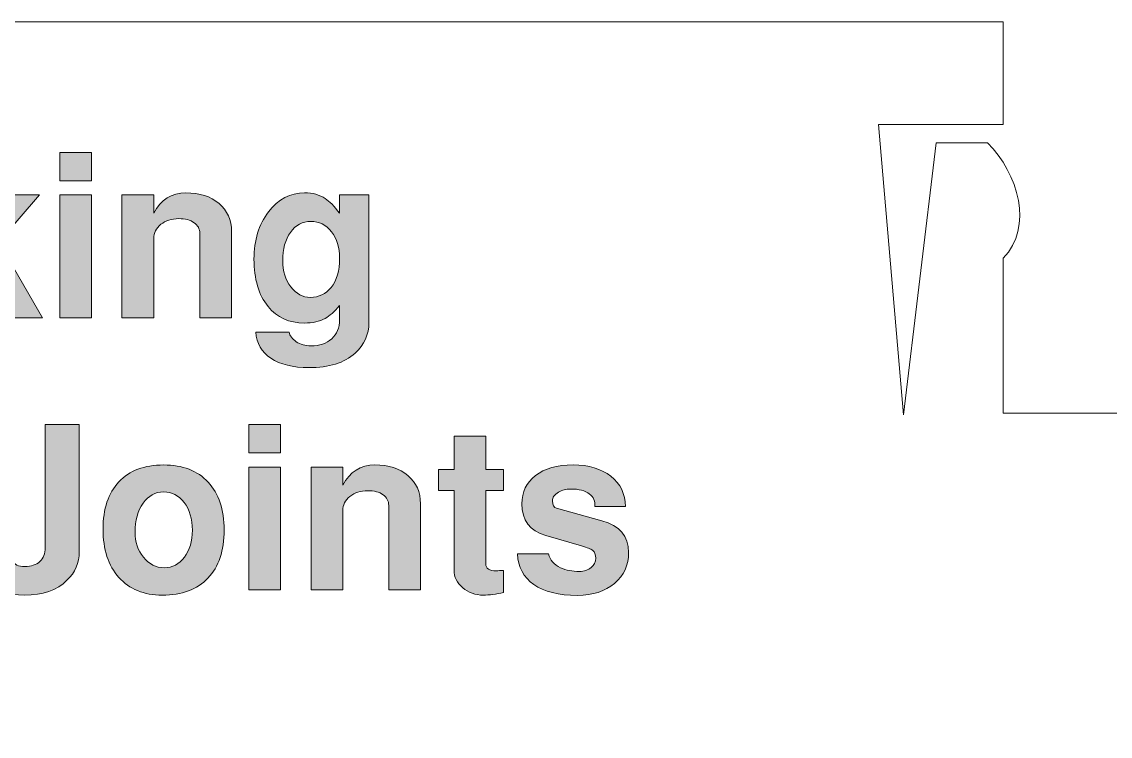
# Model space of a CAD drawing. Header units: inches. Extents: x 2 to 12.3, y -3 to -0.4.
# Drawn here: x 9.31 to 10.31, y -2.357 to -1.7 of the extents above; entities that cross this region are included whole.
import ezdxf

# ---------------------------------------------------------------- set-up
doc = ezdxf.new("R2010")
doc.units = ezdxf.units.IN
doc.header["$MEASUREMENT"] = 0
doc.layers.add('Layer 1', color=7, linetype='Continuous')

# ---------------------------------------------------------------- blocks, each defined once
blk = doc.blocks.new('block 3')
at = {"layer": 'Layer 1', "color": 7, "lineweight": 5, "true_color": 0xffffff}
for points in [[(10.1203, -2.0613), (10.0972, -1.7945), (10.2118, -1.7945), (10.2118, -1.7001), (8.3102, -1.7001), (8.3102, -3.013), (10.2118, -3.013), (10.2118, -2.6518), (10.4086, -2.6518), (10.4086, -3.013), (12.3102, -3.013), (12.3102, -1.7001), (10.4083, -1.7001), (10.408, -1.7945), (10.5244, -1.7945), (10.5006, -2.0613)], [(10.1975, -1.8112), (10.1504, -1.8112), (10.1203, -2.0613)], [(10.2118, -2.0596), (10.2118, -1.9172)], [(10.4086, -2.0596), (10.2118, -2.0596)]]:
    blk.add_lwpolyline(points, dxfattribs=at)
blk.add_open_spline([(10.2118, -1.9172), (10.2399, -1.889), (10.2257, -1.8394), (10.1975, -1.8112)], degree=3, dxfattribs=at)
blk = doc.blocks.new('block 31')
at = {"layer": 'Layer 1', "true_color": 0xed1f24}
h = blk.add_hatch(color=240, dxfattribs=at)
h.dxf.hatch_style = 2
h.paths.add_polyline_path([(9.3293, -1.9721), (9.2951, -1.9721), (9.2689, -1.924), (9.2566, -1.9367), (9.2566, -1.9721), (9.2274, -1.9721), (9.2274, -1.8202), (9.2566, -1.8202), (9.2566, -1.9031), (9.2935, -1.8592), (9.3264, -1.8592), (9.2887, -1.9025)])
h = blk.add_hatch(color=240, dxfattribs=at)
h.dxf.hatch_style = 2
h.paths.add_polyline_path([(9.3743, -1.8462), (9.3451, -1.8462), (9.3451, -1.8202), (9.3743, -1.8202)])
h.paths.add_polyline_path([(9.3743, -1.9721), (9.3451, -1.9721), (9.3451, -1.8592), (9.3743, -1.8592)])
h = blk.add_hatch(color=240, dxfattribs=at)
h.dxf.hatch_style = 2
edge = h.paths.add_edge_path()
edge.add_spline(control_points=[(9.5029, -1.9721), (9.5029, -1.9721), (9.4737, -1.9721), (9.4737, -1.9721), (9.4737, -1.9721), (9.4737, -1.8946), (9.4737, -1.8946), (9.4737, -1.8904), (9.472, -1.8871), (9.4685, -1.8847), (9.465, -1.8822), (9.4603, -1.881), (9.4543, -1.881), (9.4478, -1.881), (9.4423, -1.8828), (9.438, -1.8862), (9.4336, -1.8897), (9.4314, -1.8941), (9.4314, -1.8994), (9.4314, -1.8994), (9.4314, -1.9721), (9.4314, -1.9721), (9.4314, -1.9721), (9.4022, -1.9721), (9.4022, -1.9721), (9.4022, -1.9721), (9.4022, -1.8592), (9.4022, -1.8592), (9.4022, -1.8592), (9.4314, -1.8592), (9.4314, -1.8592), (9.4314, -1.8592), (9.4314, -1.876), (9.4314, -1.876), (9.4379, -1.8635), (9.4478, -1.8573), (9.461, -1.8573), (9.4736, -1.8573), (9.4838, -1.8605), (9.4914, -1.8671), (9.499, -1.8736), (9.5029, -1.8822), (9.5029, -1.8929), (9.5029, -1.8929), (9.5029, -1.9721), (9.5029, -1.9721)], knot_values=[0, 0, 0, 0, 1, 1, 1, 2, 2, 2, 3, 3, 3, 4, 4, 4, 5, 5, 5, 6, 6, 6, 7, 7, 7, 8, 8, 8, 9, 9, 9, 10, 10, 10, 11, 11, 11, 12, 12, 12, 13, 13, 13, 14, 14, 14, 15, 15, 15, 15], degree=3, periodic=1)
h = blk.add_hatch(color=240, dxfattribs=at)
h.dxf.hatch_style = 2
edge = h.paths.add_edge_path()
edge.add_spline(control_points=[(9.6291, -1.9762), (9.6291, -1.9875), (9.6249, -1.9969), (9.6164, -2.0046), (9.6065, -2.0135), (9.5924, -2.0179), (9.5741, -2.0179), (9.5592, -2.0179), (9.5475, -2.015), (9.539, -2.0093), (9.5305, -2.0035), (9.5258, -1.9955), (9.5251, -1.9852), (9.5251, -1.9852), (9.5557, -1.9852), (9.5557, -1.9852), (9.5564, -1.9885), (9.5587, -1.9915), (9.5624, -1.9941), (9.5662, -1.9966), (9.5707, -1.9979), (9.5758, -1.9979), (9.5837, -1.9979), (9.59, -1.9957), (9.5949, -1.9913), (9.5998, -1.987), (9.6022, -1.9812), (9.6022, -1.9739), (9.6022, -1.9665), (9.6022, -1.9621), (9.602, -1.9608), (9.5974, -1.9665), (9.593, -1.9705), (9.5888, -1.9727), (9.5838, -1.9755), (9.5774, -1.9769), (9.5698, -1.9769), (9.5558, -1.9769), (9.5447, -1.9718), (9.5365, -1.9617), (9.5278, -1.9511), (9.5235, -1.9366), (9.5235, -1.9181), (9.5235, -1.9009), (9.5279, -1.8864), (9.5369, -1.8748), (9.5458, -1.8631), (9.5569, -1.8573), (9.57, -1.8573), (9.5774, -1.8573), (9.5837, -1.859), (9.589, -1.8625), (9.5929, -1.8651), (9.5973, -1.8696), (9.6022, -1.876), (9.6022, -1.876), (9.6022, -1.8592), (9.6022, -1.8592), (9.6022, -1.8592), (9.6291, -1.8592), (9.6291, -1.8592), (9.6291, -1.8592), (9.6291, -1.9762), (9.6291, -1.9762)], knot_values=[0, 0, 0, 0, 1, 1, 1, 2, 2, 2, 3, 3, 3, 4, 4, 4, 5, 5, 5, 6, 6, 6, 7, 7, 7, 8, 8, 8, 9, 9, 9, 10, 10, 10, 11, 11, 11, 12, 12, 12, 13, 13, 13, 14, 14, 14, 15, 15, 15, 16, 16, 16, 17, 17, 17, 18, 18, 18, 19, 19, 19, 20, 20, 20, 21, 21, 21, 21], degree=3, periodic=1)
edge = h.paths.add_edge_path()
edge.add_spline(control_points=[(9.6022, -1.9173), (9.6022, -1.9076), (9.5997, -1.8995), (9.5947, -1.8931), (9.5897, -1.8867), (9.5834, -1.8835), (9.5758, -1.8835), (9.568, -1.8835), (9.5617, -1.8869), (9.557, -1.8936), (9.5523, -1.9004), (9.5499, -1.909), (9.5499, -1.9196), (9.5499, -1.9292), (9.5524, -1.9372), (9.5573, -1.9436), (9.5623, -1.9501), (9.5683, -1.9533), (9.5754, -1.9533), (9.5831, -1.9533), (9.5895, -1.9503), (9.5943, -1.9444), (9.5996, -1.9378), (9.6022, -1.9288), (9.6022, -1.9173)], knot_values=[0, 0, 0, 0, 1, 1, 1, 2, 2, 2, 3, 3, 3, 4, 4, 4, 5, 5, 5, 6, 6, 6, 7, 7, 7, 8, 8, 8, 8], degree=3, periodic=1)
h = blk.add_hatch(color=240, dxfattribs=at)
h.dxf.hatch_style = 2
edge = h.paths.add_edge_path()
edge.add_spline(control_points=[(9.363, -2.1871), (9.363, -2.1972), (9.3592, -2.206), (9.3517, -2.2133), (9.3425, -2.2224), (9.3295, -2.2269), (9.3125, -2.2269), (9.2977, -2.2269), (9.2863, -2.2228), (9.2785, -2.2146), (9.2706, -2.2064), (9.2667, -2.1951), (9.2667, -2.1808), (9.2667, -2.1808), (9.2667, -2.166), (9.2667, -2.166), (9.2667, -2.166), (9.298, -2.166), (9.298, -2.166), (9.298, -2.166), (9.298, -2.1758), (9.298, -2.1758), (9.298, -2.185), (9.299, -2.1914), (9.3012, -2.1951), (9.3033, -2.1988), (9.3073, -2.2006), (9.313, -2.2006), (9.3188, -2.2006), (9.3234, -2.1991), (9.3267, -2.196), (9.33, -2.193), (9.3317, -2.1887), (9.3317, -2.1833), (9.3317, -2.1833), (9.3317, -2.0702), (9.3317, -2.0702), (9.3317, -2.0702), (9.363, -2.0702), (9.363, -2.0702), (9.363, -2.0702), (9.363, -2.1871), (9.363, -2.1871)], knot_values=[0, 0, 0, 0, 1, 1, 1, 2, 2, 2, 3, 3, 3, 4, 4, 4, 5, 5, 5, 6, 6, 6, 7, 7, 7, 8, 8, 8, 9, 9, 9, 10, 10, 10, 11, 11, 11, 12, 12, 12, 13, 13, 13, 14, 14, 14, 14], degree=3, periodic=1)
h = blk.add_hatch(color=240, dxfattribs=at)
h.dxf.hatch_style = 2
h.paths.add_polyline_path([(9.548, -2.0962), (9.5188, -2.0962), (9.5188, -2.0702), (9.548, -2.0702)])
h.paths.add_polyline_path([(9.548, -2.2221), (9.5188, -2.2221), (9.5188, -2.1092), (9.548, -2.1092)])
h = blk.add_hatch(color=240, dxfattribs=at)
h.dxf.hatch_style = 2
edge = h.paths.add_edge_path()
edge.add_spline(control_points=[(9.7527, -2.2244), (9.7459, -2.226), (9.7398, -2.2269), (9.7342, -2.2269), (9.7268, -2.2269), (9.7205, -2.2246), (9.7153, -2.2201), (9.71, -2.2156), (9.7073, -2.2102), (9.7073, -2.2039), (9.7073, -2.2039), (9.7073, -2.1308), (9.7073, -2.1308), (9.7073, -2.1308), (9.693, -2.1308), (9.693, -2.1308), (9.693, -2.1308), (9.693, -2.1115), (9.693, -2.1115), (9.693, -2.1115), (9.7073, -2.1115), (9.7073, -2.1115), (9.7073, -2.1115), (9.7073, -2.0808), (9.7073, -2.0808), (9.7073, -2.0808), (9.7365, -2.0808), (9.7365, -2.0808), (9.7365, -2.0808), (9.7365, -2.1115), (9.7365, -2.1115), (9.7365, -2.1115), (9.7527, -2.1115), (9.7527, -2.1115), (9.7527, -2.1115), (9.7527, -2.1308), (9.7527, -2.1308), (9.7527, -2.1308), (9.7365, -2.1308), (9.7365, -2.1308), (9.7365, -2.1308), (9.7365, -2.1981), (9.7365, -2.1981), (9.7365, -2.2024), (9.7398, -2.2046), (9.7463, -2.2046), (9.7478, -2.2044), (9.75, -2.2043), (9.7527, -2.2042), (9.7527, -2.2042), (9.7527, -2.2244), (9.7527, -2.2244)], knot_values=[0, 0, 0, 0, 1, 1, 1, 2, 2, 2, 3, 3, 3, 4, 4, 4, 5, 5, 5, 6, 6, 6, 7, 7, 7, 8, 8, 8, 9, 9, 9, 10, 10, 10, 11, 11, 11, 12, 12, 12, 13, 13, 13, 14, 14, 14, 15, 15, 15, 16, 16, 16, 17, 17, 17, 17], degree=3, periodic=1)
h = blk.add_hatch(color=240, dxfattribs=at)
h.dxf.hatch_style = 2
edge = h.paths.add_edge_path()
edge.add_spline(control_points=[(9.4961, -2.1671), (9.4961, -2.1861), (9.4911, -2.2008), (9.4812, -2.2112), (9.4713, -2.2217), (9.4573, -2.2269), (9.4392, -2.2269), (9.4224, -2.2269), (9.4091, -2.2214), (9.3994, -2.2106), (9.3897, -2.1998), (9.3848, -2.185), (9.3848, -2.1662), (9.3848, -2.1478), (9.3897, -2.1333), (9.3994, -2.1229), (9.4091, -2.1125), (9.4228, -2.1073), (9.4405, -2.1073), (9.458, -2.1073), (9.4716, -2.1126), (9.4814, -2.1231), (9.4912, -2.1337), (9.4961, -2.1483), (9.4961, -2.1671)], knot_values=[0, 0, 0, 0, 1, 1, 1, 2, 2, 2, 3, 3, 3, 4, 4, 4, 5, 5, 5, 6, 6, 6, 7, 7, 7, 8, 8, 8, 8], degree=3, periodic=1)
edge = h.paths.add_edge_path()
edge.add_spline(control_points=[(9.4669, -2.1672), (9.4669, -2.1568), (9.4644, -2.1483), (9.4594, -2.1418), (9.4544, -2.1353), (9.4481, -2.1321), (9.4405, -2.1321), (9.4328, -2.1321), (9.4265, -2.1355), (9.4216, -2.1425), (9.4167, -2.1494), (9.4142, -2.1582), (9.4142, -2.169), (9.4142, -2.178), (9.4168, -2.1857), (9.422, -2.1921), (9.4272, -2.1985), (9.4335, -2.2017), (9.4409, -2.2017), (9.4485, -2.2017), (9.4548, -2.1984), (9.4596, -2.192), (9.4645, -2.1856), (9.4669, -2.1773), (9.4669, -2.1672)], knot_values=[0, 0, 0, 0, 1, 1, 1, 2, 2, 2, 3, 3, 3, 4, 4, 4, 5, 5, 5, 6, 6, 6, 7, 7, 7, 8, 8, 8, 8], degree=3, periodic=1)
h = blk.add_hatch(color=240, dxfattribs=at)
h.dxf.hatch_style = 2
edge = h.paths.add_edge_path()
edge.add_spline(control_points=[(9.6765, -2.2221), (9.6765, -2.2221), (9.6473, -2.2221), (9.6473, -2.2221), (9.6473, -2.2221), (9.6473, -2.1446), (9.6473, -2.1446), (9.6473, -2.1404), (9.6456, -2.1371), (9.6421, -2.1347), (9.6387, -2.1322), (9.6339, -2.131), (9.628, -2.131), (9.6214, -2.131), (9.616, -2.1328), (9.6116, -2.1362), (9.6072, -2.1397), (9.605, -2.1441), (9.605, -2.1494), (9.605, -2.1494), (9.605, -2.2221), (9.605, -2.2221), (9.605, -2.2221), (9.5759, -2.2221), (9.5759, -2.2221), (9.5759, -2.2221), (9.5759, -2.1092), (9.5759, -2.1092), (9.5759, -2.1092), (9.605, -2.1092), (9.605, -2.1092), (9.605, -2.1092), (9.605, -2.126), (9.605, -2.126), (9.6116, -2.1135), (9.6214, -2.1073), (9.6346, -2.1073), (9.6473, -2.1073), (9.6574, -2.1105), (9.665, -2.1171), (9.6727, -2.1236), (9.6765, -2.1322), (9.6765, -2.1429), (9.6765, -2.1429), (9.6765, -2.2221), (9.6765, -2.2221)], knot_values=[0, 0, 0, 0, 1, 1, 1, 2, 2, 2, 3, 3, 3, 4, 4, 4, 5, 5, 5, 6, 6, 6, 7, 7, 7, 8, 8, 8, 9, 9, 9, 10, 10, 10, 11, 11, 11, 12, 12, 12, 13, 13, 13, 14, 14, 14, 15, 15, 15, 15], degree=3, periodic=1)
h = blk.add_hatch(color=240, dxfattribs=at)
h.dxf.hatch_style = 2
edge = h.paths.add_edge_path()
edge.add_spline(control_points=[(9.8677, -2.1877), (9.8677, -2.1994), (9.8634, -2.2088), (9.8548, -2.2161), (9.8462, -2.2234), (9.8348, -2.2271), (9.8207, -2.2271), (9.8033, -2.2271), (9.7899, -2.2238), (9.7806, -2.2172), (9.7712, -2.2106), (9.7661, -2.2012), (9.7655, -2.189), (9.7655, -2.189), (9.7942, -2.189), (9.7942, -2.189), (9.7953, -2.1946), (9.799, -2.1989), (9.8052, -2.2017), (9.8101, -2.204), (9.8159, -2.2052), (9.8225, -2.2052), (9.8268, -2.2052), (9.8304, -2.204), (9.8333, -2.2016), (9.8361, -2.1993), (9.8375, -2.1964), (9.8375, -2.193), (9.8375, -2.1897), (9.8366, -2.1872), (9.8346, -2.1857), (9.8331, -2.1846), (9.8297, -2.1832), (9.8245, -2.1817), (9.8245, -2.1817), (9.7915, -2.1722), (9.7915, -2.1722), (9.7769, -2.1679), (9.7696, -2.1581), (9.7696, -2.1429), (9.7696, -2.1322), (9.7738, -2.1236), (9.7821, -2.1171), (9.7905, -2.1105), (9.802, -2.1073), (9.8167, -2.1073), (9.831, -2.1073), (9.8426, -2.1108), (9.8514, -2.1177), (9.8602, -2.1246), (9.8647, -2.1339), (9.8648, -2.1456), (9.8648, -2.1456), (9.8367, -2.1456), (9.8367, -2.1456), (9.8371, -2.1408), (9.8354, -2.1368), (9.8316, -2.1338), (9.8278, -2.1309), (9.822, -2.1294), (9.8144, -2.1294), (9.8102, -2.1294), (9.8066, -2.1303), (9.8034, -2.1323), (9.7996, -2.1344), (9.7977, -2.1371), (9.7977, -2.1404), (9.7977, -2.1442), (9.799, -2.1464), (9.8015, -2.1471), (9.8015, -2.1471), (9.8432, -2.1585), (9.8432, -2.1585), (9.8595, -2.163), (9.8677, -2.1727), (9.8677, -2.1877)], knot_values=[0, 0, 0, 0, 1, 1, 1, 2, 2, 2, 3, 3, 3, 4, 4, 4, 5, 5, 5, 6, 6, 6, 7, 7, 7, 8, 8, 8, 9, 9, 9, 10, 10, 10, 11, 11, 11, 12, 12, 12, 13, 13, 13, 14, 14, 14, 15, 15, 15, 16, 16, 16, 17, 17, 17, 18, 18, 18, 19, 19, 19, 20, 20, 20, 21, 21, 21, 22, 22, 22, 23, 23, 23, 24, 24, 24, 25, 25, 25, 25], degree=3, periodic=1)
at = {"layer": 'Layer 1', "lineweight": 0}
for points in [[(9.3293, -1.9721), (9.2951, -1.9721), (9.2689, -1.924), (9.2566, -1.9367), (9.2566, -1.9721), (9.2274, -1.9721), (9.2274, -1.8202), (9.2566, -1.8202), (9.2566, -1.9031), (9.2935, -1.8592), (9.3264, -1.8592), (9.2887, -1.9025), (9.3293, -1.9721)], [(9.3743, -1.8462), (9.3451, -1.8462), (9.3451, -1.8202), (9.3743, -1.8202), (9.3743, -1.8462)], [(9.3743, -1.9721), (9.3451, -1.9721), (9.3451, -1.8592), (9.3743, -1.8592), (9.3743, -1.9721)], [(9.548, -2.0962), (9.5188, -2.0962), (9.5188, -2.0702), (9.548, -2.0702), (9.548, -2.0962)], [(9.548, -2.2221), (9.5188, -2.2221), (9.5188, -2.1092), (9.548, -2.1092), (9.548, -2.2221)]]:
    blk.add_lwpolyline(points, dxfattribs=at)
for points, knots in [([(9.5029, -1.9721), (9.5029, -1.9721), (9.4737, -1.9721), (9.4737, -1.9721), (9.4737, -1.9721), (9.4737, -1.8946), (9.4737, -1.8946), (9.4737, -1.8904), (9.472, -1.8871), (9.4685, -1.8847), (9.465, -1.8822), (9.4603, -1.881), (9.4543, -1.881), (9.4478, -1.881), (9.4423, -1.8828), (9.438, -1.8862), (9.4336, -1.8897), (9.4314, -1.8941), (9.4314, -1.8994), (9.4314, -1.8994), (9.4314, -1.9721), (9.4314, -1.9721), (9.4314, -1.9721), (9.4022, -1.9721), (9.4022, -1.9721), (9.4022, -1.9721), (9.4022, -1.8592), (9.4022, -1.8592), (9.4022, -1.8592), (9.4314, -1.8592), (9.4314, -1.8592), (9.4314, -1.8592), (9.4314, -1.876), (9.4314, -1.876), (9.4379, -1.8635), (9.4478, -1.8573), (9.461, -1.8573), (9.4736, -1.8573), (9.4838, -1.8605), (9.4914, -1.8671), (9.499, -1.8736), (9.5029, -1.8822), (9.5029, -1.8929), (9.5029, -1.8929), (9.5029, -1.9721), (9.5029, -1.9721)], [0, 0, 0, 0, 1, 1, 1, 2, 2, 2, 3, 3, 3, 4, 4, 4, 5, 5, 5, 6, 6, 6, 7, 7, 7, 8, 8, 8, 9, 9, 9, 10, 10, 10, 11, 11, 11, 12, 12, 12, 13, 13, 13, 14, 14, 14, 15, 15, 15, 15]), ([(9.6291, -1.9762), (9.6291, -1.9875), (9.6249, -1.9969), (9.6164, -2.0046), (9.6065, -2.0135), (9.5924, -2.0179), (9.5741, -2.0179), (9.5592, -2.0179), (9.5475, -2.015), (9.539, -2.0093), (9.5305, -2.0035), (9.5258, -1.9955), (9.5251, -1.9852), (9.5251, -1.9852), (9.5557, -1.9852), (9.5557, -1.9852), (9.5564, -1.9885), (9.5587, -1.9915), (9.5624, -1.9941), (9.5662, -1.9966), (9.5707, -1.9979), (9.5758, -1.9979), (9.5837, -1.9979), (9.59, -1.9957), (9.5949, -1.9913), (9.5998, -1.987), (9.6022, -1.9812), (9.6022, -1.9739), (9.6022, -1.9665), (9.6022, -1.9621), (9.602, -1.9608), (9.5974, -1.9665), (9.593, -1.9705), (9.5888, -1.9727), (9.5838, -1.9755), (9.5774, -1.9769), (9.5698, -1.9769), (9.5558, -1.9769), (9.5447, -1.9718), (9.5365, -1.9617), (9.5278, -1.9511), (9.5235, -1.9366), (9.5235, -1.9181), (9.5235, -1.9009), (9.5279, -1.8864), (9.5369, -1.8748), (9.5458, -1.8631), (9.5569, -1.8573), (9.57, -1.8573), (9.5774, -1.8573), (9.5837, -1.859), (9.589, -1.8625), (9.5929, -1.8651), (9.5973, -1.8696), (9.6022, -1.876), (9.6022, -1.876), (9.6022, -1.8592), (9.6022, -1.8592), (9.6022, -1.8592), (9.6291, -1.8592), (9.6291, -1.8592), (9.6291, -1.8592), (9.6291, -1.9762), (9.6291, -1.9762)], [0, 0, 0, 0, 1, 1, 1, 2, 2, 2, 3, 3, 3, 4, 4, 4, 5, 5, 5, 6, 6, 6, 7, 7, 7, 8, 8, 8, 9, 9, 9, 10, 10, 10, 11, 11, 11, 12, 12, 12, 13, 13, 13, 14, 14, 14, 15, 15, 15, 16, 16, 16, 17, 17, 17, 18, 18, 18, 19, 19, 19, 20, 20, 20, 21, 21, 21, 21]), ([(9.6022, -1.9173), (9.6022, -1.9076), (9.5997, -1.8995), (9.5947, -1.8931), (9.5897, -1.8867), (9.5834, -1.8835), (9.5758, -1.8835), (9.568, -1.8835), (9.5617, -1.8869), (9.557, -1.8936), (9.5523, -1.9004), (9.5499, -1.909), (9.5499, -1.9196), (9.5499, -1.9292), (9.5524, -1.9372), (9.5573, -1.9436), (9.5623, -1.9501), (9.5683, -1.9533), (9.5754, -1.9533), (9.5831, -1.9533), (9.5895, -1.9503), (9.5943, -1.9444), (9.5996, -1.9378), (9.6022, -1.9288), (9.6022, -1.9173)], [0, 0, 0, 0, 1, 1, 1, 2, 2, 2, 3, 3, 3, 4, 4, 4, 5, 5, 5, 6, 6, 6, 7, 7, 7, 8, 8, 8, 8]), ([(9.363, -2.1871), (9.363, -2.1972), (9.3592, -2.206), (9.3517, -2.2133), (9.3425, -2.2224), (9.3295, -2.2269), (9.3125, -2.2269), (9.2977, -2.2269), (9.2863, -2.2228), (9.2785, -2.2146), (9.2706, -2.2064), (9.2667, -2.1951), (9.2667, -2.1808), (9.2667, -2.1808), (9.2667, -2.166), (9.2667, -2.166), (9.2667, -2.166), (9.298, -2.166), (9.298, -2.166), (9.298, -2.166), (9.298, -2.1758), (9.298, -2.1758), (9.298, -2.185), (9.299, -2.1914), (9.3012, -2.1951), (9.3033, -2.1988), (9.3073, -2.2006), (9.313, -2.2006), (9.3188, -2.2006), (9.3234, -2.1991), (9.3267, -2.196), (9.33, -2.193), (9.3317, -2.1887), (9.3317, -2.1833), (9.3317, -2.1833), (9.3317, -2.0702), (9.3317, -2.0702), (9.3317, -2.0702), (9.363, -2.0702), (9.363, -2.0702), (9.363, -2.0702), (9.363, -2.1871), (9.363, -2.1871)], [0, 0, 0, 0, 1, 1, 1, 2, 2, 2, 3, 3, 3, 4, 4, 4, 5, 5, 5, 6, 6, 6, 7, 7, 7, 8, 8, 8, 9, 9, 9, 10, 10, 10, 11, 11, 11, 12, 12, 12, 13, 13, 13, 14, 14, 14, 14]), ([(9.7527, -2.2244), (9.7459, -2.226), (9.7398, -2.2269), (9.7342, -2.2269), (9.7268, -2.2269), (9.7205, -2.2246), (9.7153, -2.2201), (9.71, -2.2156), (9.7073, -2.2102), (9.7073, -2.2039), (9.7073, -2.2039), (9.7073, -2.1308), (9.7073, -2.1308), (9.7073, -2.1308), (9.693, -2.1308), (9.693, -2.1308), (9.693, -2.1308), (9.693, -2.1115), (9.693, -2.1115), (9.693, -2.1115), (9.7073, -2.1115), (9.7073, -2.1115), (9.7073, -2.1115), (9.7073, -2.0808), (9.7073, -2.0808), (9.7073, -2.0808), (9.7365, -2.0808), (9.7365, -2.0808), (9.7365, -2.0808), (9.7365, -2.1115), (9.7365, -2.1115), (9.7365, -2.1115), (9.7527, -2.1115), (9.7527, -2.1115), (9.7527, -2.1115), (9.7527, -2.1308), (9.7527, -2.1308), (9.7527, -2.1308), (9.7365, -2.1308), (9.7365, -2.1308), (9.7365, -2.1308), (9.7365, -2.1981), (9.7365, -2.1981), (9.7365, -2.2024), (9.7398, -2.2046), (9.7463, -2.2046), (9.7478, -2.2044), (9.75, -2.2043), (9.7527, -2.2042), (9.7527, -2.2042), (9.7527, -2.2244), (9.7527, -2.2244)], [0, 0, 0, 0, 1, 1, 1, 2, 2, 2, 3, 3, 3, 4, 4, 4, 5, 5, 5, 6, 6, 6, 7, 7, 7, 8, 8, 8, 9, 9, 9, 10, 10, 10, 11, 11, 11, 12, 12, 12, 13, 13, 13, 14, 14, 14, 15, 15, 15, 16, 16, 16, 17, 17, 17, 17]), ([(9.4961, -2.1671), (9.4961, -2.1861), (9.4911, -2.2008), (9.4812, -2.2112), (9.4713, -2.2217), (9.4573, -2.2269), (9.4392, -2.2269), (9.4224, -2.2269), (9.4091, -2.2214), (9.3994, -2.2106), (9.3897, -2.1998), (9.3848, -2.185), (9.3848, -2.1662), (9.3848, -2.1478), (9.3897, -2.1333), (9.3994, -2.1229), (9.4091, -2.1125), (9.4228, -2.1073), (9.4405, -2.1073), (9.458, -2.1073), (9.4716, -2.1126), (9.4814, -2.1231), (9.4912, -2.1337), (9.4961, -2.1483), (9.4961, -2.1671)], [0, 0, 0, 0, 1, 1, 1, 2, 2, 2, 3, 3, 3, 4, 4, 4, 5, 5, 5, 6, 6, 6, 7, 7, 7, 8, 8, 8, 8]), ([(9.6765, -2.2221), (9.6765, -2.2221), (9.6473, -2.2221), (9.6473, -2.2221), (9.6473, -2.2221), (9.6473, -2.1446), (9.6473, -2.1446), (9.6473, -2.1404), (9.6456, -2.1371), (9.6421, -2.1347), (9.6387, -2.1322), (9.6339, -2.131), (9.628, -2.131), (9.6214, -2.131), (9.616, -2.1328), (9.6116, -2.1362), (9.6072, -2.1397), (9.605, -2.1441), (9.605, -2.1494), (9.605, -2.1494), (9.605, -2.2221), (9.605, -2.2221), (9.605, -2.2221), (9.5759, -2.2221), (9.5759, -2.2221), (9.5759, -2.2221), (9.5759, -2.1092), (9.5759, -2.1092), (9.5759, -2.1092), (9.605, -2.1092), (9.605, -2.1092), (9.605, -2.1092), (9.605, -2.126), (9.605, -2.126), (9.6116, -2.1135), (9.6214, -2.1073), (9.6346, -2.1073), (9.6473, -2.1073), (9.6574, -2.1105), (9.665, -2.1171), (9.6727, -2.1236), (9.6765, -2.1322), (9.6765, -2.1429), (9.6765, -2.1429), (9.6765, -2.2221), (9.6765, -2.2221)], [0, 0, 0, 0, 1, 1, 1, 2, 2, 2, 3, 3, 3, 4, 4, 4, 5, 5, 5, 6, 6, 6, 7, 7, 7, 8, 8, 8, 9, 9, 9, 10, 10, 10, 11, 11, 11, 12, 12, 12, 13, 13, 13, 14, 14, 14, 15, 15, 15, 15]), ([(9.8677, -2.1877), (9.8677, -2.1994), (9.8634, -2.2088), (9.8548, -2.2161), (9.8462, -2.2234), (9.8348, -2.2271), (9.8207, -2.2271), (9.8033, -2.2271), (9.7899, -2.2238), (9.7806, -2.2172), (9.7712, -2.2106), (9.7661, -2.2012), (9.7655, -2.189), (9.7655, -2.189), (9.7942, -2.189), (9.7942, -2.189), (9.7953, -2.1946), (9.799, -2.1989), (9.8052, -2.2017), (9.8101, -2.204), (9.8159, -2.2052), (9.8225, -2.2052), (9.8268, -2.2052), (9.8304, -2.204), (9.8333, -2.2016), (9.8361, -2.1993), (9.8375, -2.1964), (9.8375, -2.193), (9.8375, -2.1897), (9.8366, -2.1872), (9.8346, -2.1857), (9.8331, -2.1846), (9.8297, -2.1832), (9.8245, -2.1817), (9.8245, -2.1817), (9.7915, -2.1722), (9.7915, -2.1722), (9.7769, -2.1679), (9.7696, -2.1581), (9.7696, -2.1429), (9.7696, -2.1322), (9.7738, -2.1236), (9.7821, -2.1171), (9.7905, -2.1105), (9.802, -2.1073), (9.8167, -2.1073), (9.831, -2.1073), (9.8426, -2.1108), (9.8514, -2.1177), (9.8602, -2.1246), (9.8647, -2.1339), (9.8648, -2.1456), (9.8648, -2.1456), (9.8367, -2.1456), (9.8367, -2.1456), (9.8371, -2.1408), (9.8354, -2.1368), (9.8316, -2.1338), (9.8278, -2.1309), (9.822, -2.1294), (9.8144, -2.1294), (9.8102, -2.1294), (9.8066, -2.1303), (9.8034, -2.1323), (9.7996, -2.1344), (9.7977, -2.1371), (9.7977, -2.1404), (9.7977, -2.1442), (9.799, -2.1464), (9.8015, -2.1471), (9.8015, -2.1471), (9.8432, -2.1585), (9.8432, -2.1585), (9.8595, -2.163), (9.8677, -2.1727), (9.8677, -2.1877)], [0, 0, 0, 0, 1, 1, 1, 2, 2, 2, 3, 3, 3, 4, 4, 4, 5, 5, 5, 6, 6, 6, 7, 7, 7, 8, 8, 8, 9, 9, 9, 10, 10, 10, 11, 11, 11, 12, 12, 12, 13, 13, 13, 14, 14, 14, 15, 15, 15, 16, 16, 16, 17, 17, 17, 18, 18, 18, 19, 19, 19, 20, 20, 20, 21, 21, 21, 22, 22, 22, 23, 23, 23, 24, 24, 24, 25, 25, 25, 25]), ([(9.4669, -2.1672), (9.4669, -2.1568), (9.4644, -2.1483), (9.4594, -2.1418), (9.4544, -2.1353), (9.4481, -2.1321), (9.4405, -2.1321), (9.4328, -2.1321), (9.4265, -2.1355), (9.4216, -2.1425), (9.4167, -2.1494), (9.4142, -2.1582), (9.4142, -2.169), (9.4142, -2.178), (9.4168, -2.1857), (9.422, -2.1921), (9.4272, -2.1985), (9.4335, -2.2017), (9.4409, -2.2017), (9.4485, -2.2017), (9.4548, -2.1984), (9.4596, -2.192), (9.4645, -2.1856), (9.4669, -2.1773), (9.4669, -2.1672)], [0, 0, 0, 0, 1, 1, 1, 2, 2, 2, 3, 3, 3, 4, 4, 4, 5, 5, 5, 6, 6, 6, 7, 7, 7, 8, 8, 8, 8])]:
    blk.add_open_spline(points, degree=3, knots=knots, dxfattribs=at)

msp = doc.modelspace()

# ---------------------------------------------------------------- block references
at = {"layer": 'Layer 1'}
for name in ['block 3', 'block 31']:
    msp.add_blockref(name, (0, 0), dxfattribs=at)

doc.saveas('drawing.dxf')
